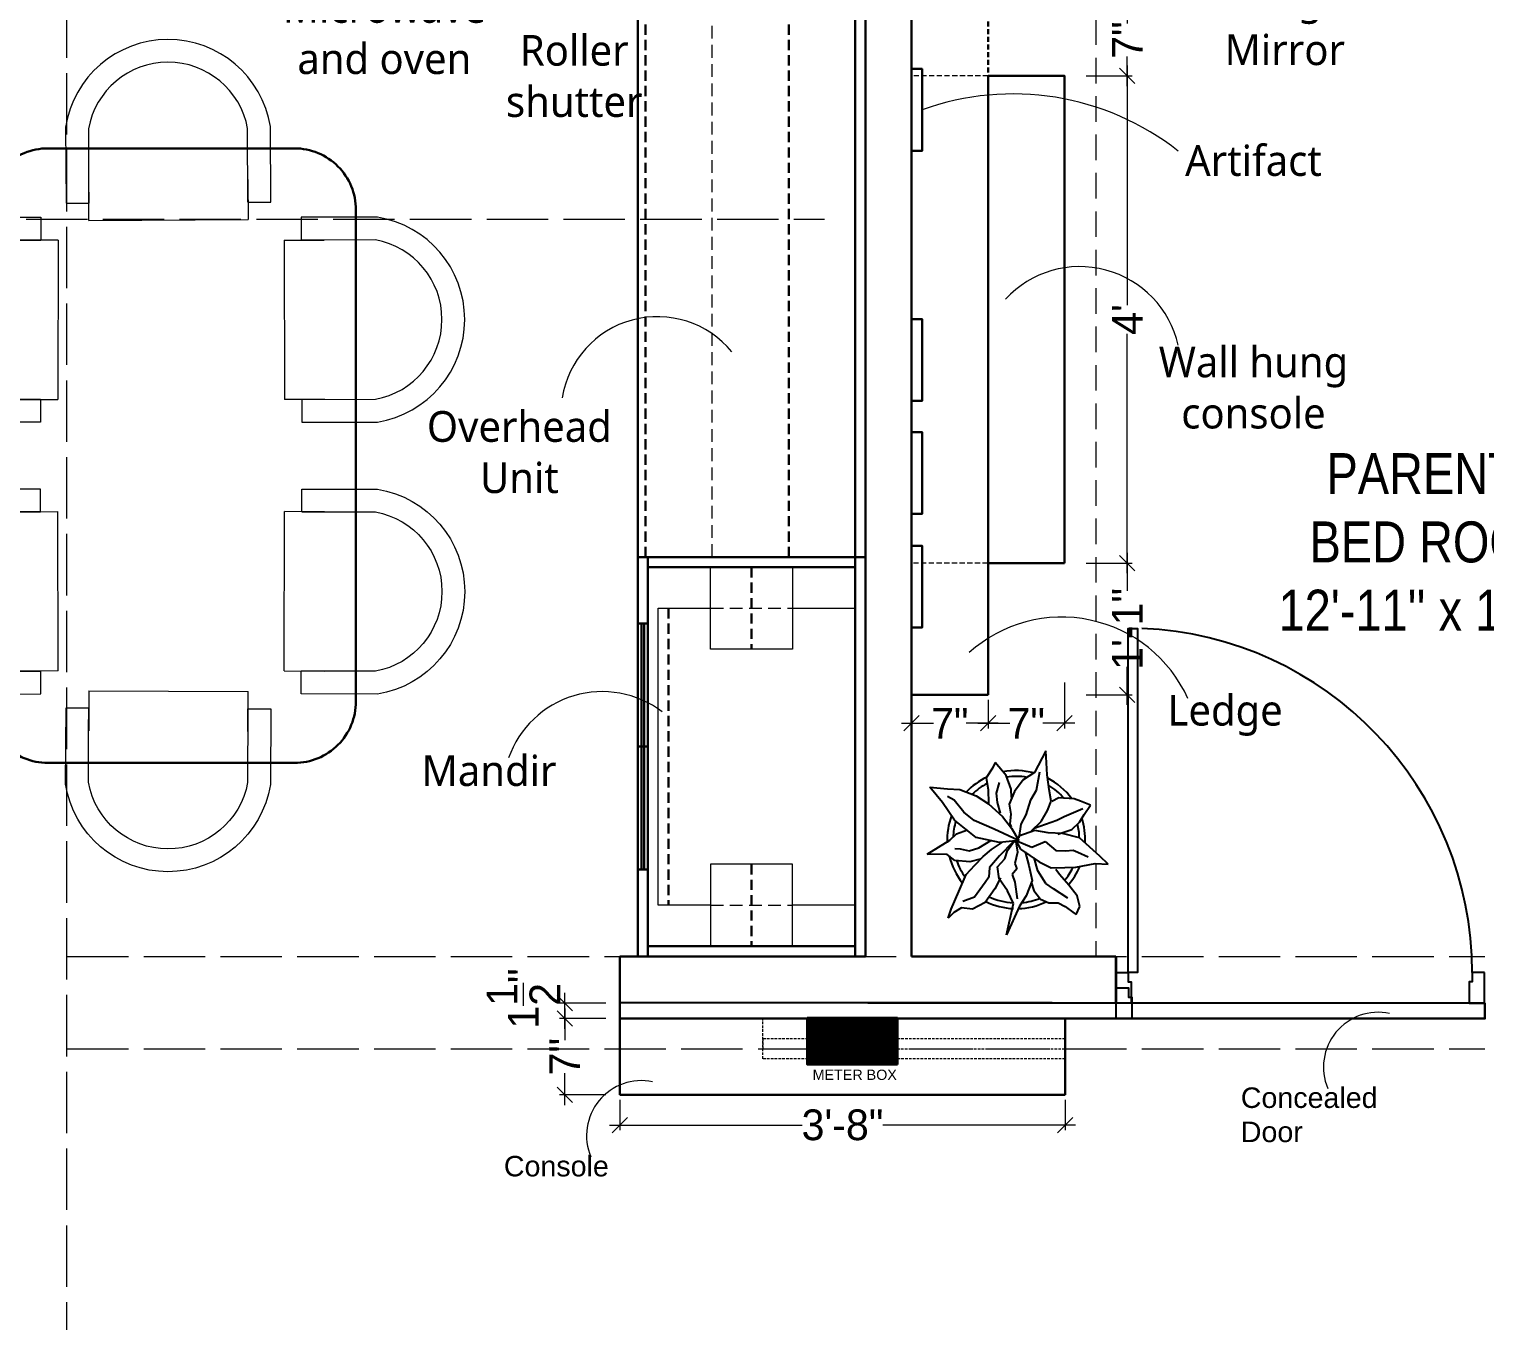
# Model space of a CAD drawing. Header units: millimetres. Extents: x 35877 to 3066687, y -650199 to -40525.
# Drawn here: x 147789.1 to 147931.3, y -180430.6 to -180304.5 of the extents above; entities that cross this region are included whole.
import ezdxf

# ---------------------------------------------------------------- set-up
doc = ezdxf.new("R2010")
doc.units = ezdxf.units.MM
doc.header["$MEASUREMENT"] = 0
doc.header["$PDMODE"] = 35
for name, pattern in [('ACAD_ISO02W100', [15, 12, -3]), ('DASHED', [0.75, 0.5, -0.25]), ('DASHED2', [0.375, 0.25, -0.125]), ('DASHEDX2', [1.5, 1, -0.5]), ('HIDDEN', [0.375, 0.25, -0.125])]:
    doc.linetypes.add(name, pattern=pattern)
doc.layers.get('Defpoints').update_dxf_attribs({"color": 220})
for name, color, linetype in [('AR DOOR', 40, 'Continuous'), ('AR ELE-5', 134, 'Continuous'), ('str coll', 6, 'Continuous')]:
    doc.layers.add(name, color=color, linetype=linetype)
for name, color, linetype, lineweight in [('dim05', 1, 'Continuous', 13), ('el', 7, 'Continuous', 20), ('ELEC.', 5, 'Continuous', 20), ('Electrical', 84, 'Continuous', 30), ('FIRST FLOOR ( TEXT )', 7, 'Continuous', 9), ('FUR1', 22, 'Continuous', 0), ('FURNITURE', 32, 'Continuous', 9), ('furniture dimensions', 1, 'DASHED', 0), ('GROUND FLOOR', 7, 'Continuous', 9), ('GROUND FLOOR  ( PLINE )', 251, 'Continuous', 30), ('Labelling', 1, 'Continuous', 25), ('wall', 7, 'Continuous', 30)]:
    doc.layers.add(name, color=color, linetype=linetype, lineweight=lineweight)
doc.layers.add('PDF_INT-ELEC SWITCH BOARD', color=7, linetype='Continuous', true_color=0x00751d)
doc.styles.add('century g', font='GOTHIC.TTF')
doc.styles.add('KATHA', font='swissc.ttf')
doc.styles.get("Standard").update_dxf_attribs({"font": 'arial.ttf', "height": 6})
doc.styles.add('style4', font='ARIALN.TTF')
doc.dimstyles.new('Archana', dxfattribs={"dimtxt": 2, "dimasz": 0.75, "dimexe": 0.5, "dimexo": 0.5, "dimgap": 0, "dimtad": 0, "dimzin": 0, "dimdsep": 46, "dimlunit": 4, "dimtxsty": 'century g', "dimblk": 'OBLIQUE', "dimcen": 0, "dimdle": 1, "dimclrd": 256, "dimclre": 256, "dimclrt": 256, "dimadec": 0, "dimazin": 0, "dimtfac": 1, "dimtofl": 0, "dimtmove": 1, "dimatfit": 3, "dimfxl": 1, "dimfxlon": 1, "dimtolj": 1, "dimtzin": 0, "dimlwd": -1, "dimlwe": -1, "dimarcsym": 0})

# ---------------------------------------------------------------- blocks, each defined once
blk = doc.blocks.new('*U20')
for points in [[(0, 0), (0, 1120), (30, 1120), (30, 0)], [(-40, 0), (0, 0), (0, -30), (10, -30), (10, -100), (-40, -100)], [(1160, 0), (1120, 0), (1120, -30), (1110, -30), (1110, -100), (1160, -100)]]:
    blk.add_lwpolyline(points, close=True)
at = {"layer": 'AR ELE-5', "linetype": 'ByBlock', "ltscale": 15}
blk.add_arc((-1.6, -0.7), 1121.6, 0.0347, 87.627, dxfattribs=at)
blk = doc.blocks.new('SD DSD')
at = {"layer": 'FURNITURE', "color": 9, "true_color": 0xc7c8ca, "transparency": 33554687}
for p, q in [((3348486.7, -514623.32), (3348486.68, -514619.42)), ((3348502.23, -514619.34), (3348502.25, -514623.25)), ((3348486.7, -514623.32), (3348502.25, -514623.25)), ((3348483.69, -514625.26), (3348479.79, -514625.25)), ((3348483.69, -514625.26), (3348483.66, -514640.81)), ((3348505.76, -514625.26), (3348509.66, -514625.25)), ((3348505.76, -514625.26), (3348505.79, -514640.81)), ((3348479.75, -514640.8), (3348483.66, -514640.81)), ((3348509.7, -514640.8), (3348505.79, -514640.81)), ((3348479.75, -514651.77), (3348483.66, -514651.76)), ((3348483.69, -514667.31), (3348483.66, -514651.76)), ((3348505.76, -514667.31), (3348505.79, -514651.76)), ((3348509.7, -514651.77), (3348505.79, -514651.76)), ((3348483.69, -514667.31), (3348479.79, -514667.32)), ((3348505.76, -514667.31), (3348509.66, -514667.32)), ((3348486.7, -514669.25), (3348486.68, -514673.16)), ((3348486.7, -514669.25), (3348502.25, -514669.32)), ((3348502.23, -514673.23), (3348502.25, -514669.32))]:
    blk.add_line(p, q, dxfattribs=at)
at = {"layer": 'FURNITURE', "color": 9, "true_color": 0xc7c8ca, "transparency": 33554687, "flags": 128}
for points in [[(3348502.23, -514621.56), (3348504.46, -514621.55), (3348504.42, -514614.17, 0.853613), (3348484.42, -514614.22), (3348484.46, -514621.65), (3348486.68, -514621.64)], [(3348502.22, -514619.34), (3348502.23, -514621.56), (3348502.2, -514614.36, 0.835758), (3348486.65, -514614.39), (3348486.67, -514619.42), (3348486.68, -514621.64)], [(3348481.97, -514640.8), (3348481.97, -514643.02), (3348474.58, -514643.01, -0.853613), (3348474.58, -514623.01), (3348482.01, -514623.02), (3348482.01, -514625.25)], [(3348507.48, -514640.8), (3348507.48, -514643.02), (3348514.87, -514643.01, 0.853613), (3348514.87, -514623.01), (3348507.44, -514623.02), (3348507.44, -514625.25)], [(3348479.75, -514640.79), (3348481.97, -514640.8), (3348474.77, -514640.78, -0.835758), (3348474.76, -514625.23), (3348479.79, -514625.24), (3348482.01, -514625.25)], [(3348509.7, -514640.79), (3348507.48, -514640.8), (3348514.68, -514640.78, 0.835758), (3348514.69, -514625.23), (3348509.66, -514625.24), (3348507.44, -514625.25)], [(3348481.97, -514651.77), (3348481.97, -514649.55), (3348474.58, -514649.57, 0.853613), (3348474.58, -514669.57), (3348482.01, -514669.55), (3348482.01, -514667.32)], [(3348507.48, -514651.77), (3348507.48, -514649.55), (3348514.87, -514649.57, -0.853613), (3348514.87, -514669.57), (3348507.44, -514669.55), (3348507.44, -514667.32)], [(3348479.75, -514651.78), (3348481.97, -514651.77), (3348474.77, -514651.79, 0.835758), (3348474.76, -514667.34), (3348479.79, -514667.33), (3348482.01, -514667.33)], [(3348509.7, -514651.78), (3348507.48, -514651.77), (3348514.68, -514651.79, -0.835758), (3348514.69, -514667.34), (3348509.66, -514667.33), (3348507.44, -514667.33)], [(3348502.23, -514671.01), (3348504.46, -514671.02), (3348504.42, -514678.4, -0.853613), (3348484.42, -514678.36), (3348484.46, -514670.92), (3348486.68, -514670.93)], [(3348502.22, -514673.23), (3348502.23, -514671.01), (3348502.2, -514678.21, -0.835758), (3348486.65, -514678.18), (3348486.67, -514673.16), (3348486.68, -514670.93)]]:
    blk.add_lwpolyline(points, format="xyb", dxfattribs=at)
at = {"layer": 'FURNITURE', "color": 9, "lineweight": 30, "true_color": 0xc7c8ca, "transparency": 33554687}
blk.add_lwpolyline([(3348506.78, -514676.29), (3348482.68, -514676.29, -0.414214), (3348476.68, -514670.29), (3348476.68, -514622.29, -0.414214), (3348482.68, -514616.29), (3348506.78, -514616.29, -0.414214), (3348512.78, -514622.29), (3348512.78, -514670.29, -0.414214)], format="xyb", close=True, dxfattribs=at)
blk = doc.blocks.new('ARPLS010')
at = {"linetype": 'ByBlock'}
for p, q in [((0.179, 0.666), (0.121, 0.605)), ((0.174, 0.573), (0.179, 0.666)), ((-0.248, 0.54), (-0.278, 0.467)), ((-0.182, 0.493), (-0.248, 0.54)), ((0.121, 0.605), (-0.013, 0.459)), ((0.2, 0.432), (0.174, 0.573)), ((-0.278, 0.467), (-0.295, 0.42)), ((-0.222, 0.484), (-0.164, 0.347)), ((-0.125, 0.459), (-0.182, 0.493)), ((-0.072, 0.404), (-0.125, 0.459)), ((-0.013, 0.459), (-0.044, 0.336)), ((0.077, 0.412), (0.091, 0.447)), ((0.091, 0.447), (0.125, 0.522)), ((0.203, 0.352), (0.2, 0.432)), ((0.409, 0.44), (0.33, 0.38)), ((0.484, 0.459), (0.409, 0.44)), ((0.542, 0.434), (0.484, 0.459)), ((0.533, 0.42), (0.542, 0.434)), ((-0.295, 0.42), (-0.302, 0.309)), ((-0.164, 0.347), (-0.139, 0.295)), ((-0.038, 0.302), (-0.072, 0.404)), ((-0.044, 0.336), (-0.049, 0.232)), ((0.082, 0.358), (0.077, 0.412)), ((0.08, 0.288), (0.082, 0.358)), ((0.204, 0.254), (0.203, 0.352)), ((0.33, 0.38), (0.252, 0.313)), ((0.425, 0.373), (0.356, 0.269)), ((0.459, 0.303), (0.485, 0.354)), ((0.485, 0.354), (0.533, 0.42)), ((-0.469, 0.226), (-0.643, 0.216)), ((-0.643, 0.216), (-0.485, 0.134)), ((-0.362, 0.24), (-0.469, 0.226)), ((-0.278, 0.254), (-0.362, 0.24)), ((-0.302, 0.309), (-0.276, 0.258)), ((-0.21, 0.227), (-0.278, 0.254)), ((-0.132, 0.18), (-0.21, 0.227)), ((-0.139, 0.295), (-0.08, 0.131)), ((-0.049, 0.232), (-0.065, 0.135)), ((0.015, 0.209), (0.08, 0.288)), ((0.16, 0.165), (0.204, 0.254)), ((0.252, 0.313), (0.216, 0.287)), ((0.318, 0.213), (0.227, 0.157)), ((0.356, 0.269), (0.318, 0.213)), ((0.432, 0.176), (0.459, 0.236)), ((0.459, 0.236), (0.459, 0.303)), ((-0.359, 0.148), (-0.49, 0.172)), ((-0.485, 0.134), (-0.433, 0.051)), ((-0.287, 0.106), (-0.359, 0.148)), ((-0.18, 0.073), (-0.287, 0.106)), ((-0.063, 0.111), (-0.132, 0.18)), ((-0.065, 0.135), (-0.024, 0.018)), ((0.009, 0.005), (0.056, 0.114)), ((0.056, 0.114), (0.015, 0.209)), ((0.068, 0.032), (0.16, 0.165)), ((0.227, 0.157), (0.132, 0.131)), ((0.187, 0.091), (0.297, 0.116)), ((0.297, 0.116), (0.408, 0.071)), ((0.309, 0.109), (0.368, 0.128)), ((0.368, 0.128), (0.432, 0.176)), ((-0.433, 0.051), (-0.349, -0.011)), ((-0.111, 0.036), (-0.18, 0.073)), ((-0.013, 0.022), (-0.111, 0.036)), ((-0.084, -0.034), (0.007, 0.018)), ((0.003, 0.011), (-0.076, -0.16)), ((-0.024, 0.018), (0.009, 0.005)), ((0.006, -0.002), (0.068, 0.032)), ((0.007, 0.018), (0.02, -0.121)), ((0.017, -0.002), (0.091, 0.009)), ((0.088, 0.065), (0.187, 0.091)), ((0.091, 0.009), (0.173, -0.011)), ((0.173, -0.011), (0.212, 0.004)), ((0.212, 0.004), (0.252, -0.03)), ((0.309, -0.01), (0.43, 0.006)), ((0.408, 0.071), (0.482, 0.024)), ((0.482, 0.024), (0.689, -0.072)), ((-0.464, -0.073), (-0.558, -0.152)), ((-0.366, -0.036), (-0.464, -0.073)), ((-0.306, -0.033), (-0.366, -0.036)), ((-0.349, -0.011), (-0.256, -0.05)), ((-0.259, -0.2), (-0.168, -0.1)), ((-0.256, -0.05), (-0.185, -0.038)), ((-0.185, -0.038), (-0.114, -0.046)), ((-0.168, -0.1), (-0.084, -0.034)), ((-0.114, -0.046), (-0.093, -0.036)), ((0.01, -0.014), (0.017, -0.002)), ((0.078, -0.064), (0.01, -0.014)), ((0.016, -0.023), (0.116, -0.122)), ((0.07, -0.179), (0.018, -0.1)), ((0.138, -0.083), (0.078, -0.064)), ((0.197, -0.135), (0.138, -0.083)), ((0.252, -0.03), (0.309, -0.01)), ((0.37, -0.064), (0.283, -0.123)), ((0.462, -0.021), (0.37, -0.064)), ((0.689, -0.072), (0.462, -0.021)), ((-0.558, -0.152), (-0.517, -0.172)), ((-0.517, -0.172), (-0.447, -0.216)), ((-0.447, -0.216), (-0.363, -0.202)), ((-0.336, -0.142), (-0.413, -0.121)), ((-0.363, -0.202), (-0.263, -0.2)), ((-0.269, -0.135), (-0.336, -0.142)), ((-0.318, -0.29), (-0.259, -0.2)), ((-0.193, -0.113), (-0.269, -0.135)), ((-0.076, -0.16), (-0.138, -0.304)), ((0.02, -0.121), (-0.017, -0.291)), ((0.059, -0.27), (0.005, -0.185)), ((0.121, -0.239), (0.07, -0.179)), ((0.116, -0.122), (0.201, -0.195)), ((0.283, -0.123), (0.197, -0.135)), ((0.201, -0.195), (0.272, -0.198)), ((0.272, -0.198), (0.311, -0.225)), ((0.277, -0.114), (0.357, -0.156)), ((0.357, -0.156), (0.455, -0.226)), ((-0.363, -0.408), (-0.318, -0.29)), ((-0.138, -0.304), (-0.199, -0.38)), ((-0.017, -0.291), (-0.141, -0.446)), ((0.08, -0.342), (0.059, -0.27)), ((0.184, -0.299), (0.121, -0.239)), ((0.141, -0.261), (0.16, -0.336)), ((0.252, -0.362), (0.184, -0.299)), ((0.311, -0.225), (0.415, -0.304)), ((0.415, -0.304), (0.447, -0.388)), ((0.455, -0.226), (0.503, -0.317)), ((-0.368, -0.496), (-0.363, -0.408)), ((-0.199, -0.38), (-0.287, -0.45)), ((-0.042, -0.432), (-0.071, -0.352)), ((0.064, -0.446), (0.066, -0.407)), ((0.066, -0.407), (0.08, -0.342)), ((0.16, -0.336), (0.15, -0.445)), ((0.376, -0.416), (0.252, -0.362)), ((0.502, -0.472), (0.376, -0.416)), ((0.503, -0.317), (0.494, -0.398)), ((0.494, -0.398), (0.528, -0.452)), ((-0.382, -0.625), (-0.368, -0.496)), ((-0.287, -0.45), (-0.314, -0.498)), ((-0.141, -0.446), (-0.269, -0.533)), ((0.002, -0.48), (-0.042, -0.432)), ((0.104, -0.646), (0.002, -0.48)), ((0.106, -0.5), (0.104, -0.646)), ((0.15, -0.445), (0.106, -0.5)), ((0.567, -0.494), (0.502, -0.472)), ((0.528, -0.452), (0.567, -0.494)), ((-0.269, -0.533), (-0.382, -0.625))]:
    blk.add_line(p, q, dxfattribs=at)
for radius, start, end in [(0.5, 87.2367, 107.9154), (0.458, 91.6596, 104.0784), (0.5, 49.0791, 67.0324), (0.5, 126.2799, 152.7042), (0.458, 130.7647, 148.9789), (0.458, 49.8461, 63.9764), (0.5, 1.3782, 25.7565), (0.5, 164.9216, 191.0302), (0.458, 5.0517, 21.9108), (0.458, 169.9629, 188.6517), (0.458, 334.5625, 357.1532), (0.5, 333.6991, 357.5577), (0.458, 207.232, 224.0819), (0.5, 205.1623, 226.3204), (0.5, 283.5324, 308.8712), (0.458, 289.266, 306.1107), (0.5, 249.553, 272.4234), (0.458, 252.8522, 267.711)]:
    blk.add_arc((0, 0), radius, start, end, dxfattribs=at)
blk = doc.blocks.new('_Oblique')
at = {"layer": 'wall', "color": 0, "lineweight": -2}
blk.add_line((-0.5, -0.5), (0.5, 0.5), dxfattribs=at)
blk = doc.blocks.new('*D656')
at = {"layer": 'Defpoints', "color": 0, "linetype": 'Continuous', "lineweight": 0, "transparency": 16777216}
for p in [(147890.26, -180309.02), (147896.38, -180309.02), (147890.26, -180356.58)]:
    blk.add_point(p, dxfattribs=at)
at = {"layer": 'furniture dimensions', "color": 5, "linetype": 'Continuous', "transparency": 16777216}
for p, q in [((147896.38, -180308.02), (147896.38, -180331.42)), ((147892.38, -180309.02), (147896.88, -180309.02)), ((147896.38, -180357.58), (147896.38, -180334.19))]:
    blk.add_line(p, q, dxfattribs=at)
at = {"layer": 'furniture dimensions', "color": 5, "linetype": 'ByBlock', "transparency": 16777216}
blk.add_line((147892.38, -180356.58), (147896.88, -180356.58), dxfattribs=at)
at = {"layer": 'furniture dimensions', "color": 5, "linetype": 'Continuous', "transparency": 16777216, "xscale": 1.5, "yscale": 1.5, "zscale": 1.5}
for p, rotation in [((147896.38, -180309.02), 90), ((147896.38, -180356.58), 270)]:
    blk.add_blockref('_Oblique', p, dxfattribs=dict(at, rotation=rotation))
at = {"layer": 'furniture dimensions', "linetype": 'Continuous', "lineweight": 0, "transparency": 16777216, "insert": (147896.38, -180332.8), "char_height": 3, "attachment_point": 5, "rotation": 90, "style": 'century g'}
blk.add_mtext("\\A1;4'", dxfattribs=at)
blk = doc.blocks.new('*D657')
at = {"layer": 'Defpoints', "color": 0, "linetype": 'Continuous', "lineweight": 0, "transparency": 16777216}
for p in [(147875.32, -180364.93), (147882.79, -180369.44), (147882.79, -180372.23)]:
    blk.add_point(p, dxfattribs=at)
at = {"layer": 'furniture dimensions', "color": 5, "linetype": 'ByBlock', "transparency": 16777216}
blk.add_line((147875.32, -180368.23), (147875.32, -180372.73), dxfattribs=at)
at = {"layer": 'furniture dimensions', "color": 5, "linetype": 'Continuous', "transparency": 16777216}
for p, q in [((147882.79, -180369.94), (147882.79, -180372.73)), ((147874.32, -180372.23), (147877.45, -180372.23)), ((147883.79, -180372.23), (147880.66, -180372.23))]:
    blk.add_line(p, q, dxfattribs=at)
at = {"layer": 'furniture dimensions', "color": 5, "linetype": 'Continuous', "transparency": 16777216, "xscale": 1.5, "yscale": 1.5, "zscale": 1.5, "rotation": 180}
blk.add_blockref('_Oblique', (147875.32, -180372.23), dxfattribs=at)
at = {"layer": 'furniture dimensions', "color": 5, "linetype": 'Continuous', "transparency": 16777216, "xscale": 1.5, "yscale": 1.5, "zscale": 1.5}
blk.add_blockref('_Oblique', (147882.79, -180372.23), dxfattribs=at)
at = {"layer": 'furniture dimensions', "linetype": 'Continuous', "lineweight": 0, "transparency": 16777216, "insert": (147879.05, -180372.23), "char_height": 3, "attachment_point": 5, "style": 'century g'}
blk.add_mtext('\\A1;7"', dxfattribs=at)
blk = doc.blocks.new('*D659')
at = {"layer": 'Defpoints', "color": 0, "linetype": 'Continuous', "lineweight": 0, "transparency": 16777216}
for p in [(147890.26, -180302.02), (147890.26, -180309.02), (147896.38, -180309.02)]:
    blk.add_point(p, dxfattribs=at)
at = {"layer": 'furniture dimensions', "color": 5, "linetype": 'Continuous', "transparency": 16777216}
for p, q in [((147896.38, -180301.02), (147896.38, -180303.92)), ((147896.38, -180310.02), (147896.38, -180307.13)), ((147892.38, -180309.02), (147896.88, -180309.02))]:
    blk.add_line(p, q, dxfattribs=at)
at = {"layer": 'furniture dimensions', "color": 5, "linetype": 'ByBlock', "transparency": 16777216}
blk.add_line((147892.38, -180302.02), (147896.88, -180302.02), dxfattribs=at)
at = {"layer": 'furniture dimensions', "color": 5, "linetype": 'Continuous', "transparency": 16777216, "xscale": 1.5, "yscale": 1.5, "zscale": 1.5}
for p, rotation in [((147896.38, -180302.02), 90), ((147896.38, -180309.02), 270)]:
    blk.add_blockref('_Oblique', p, dxfattribs=dict(at, rotation=rotation))
at = {"layer": 'furniture dimensions', "linetype": 'Continuous', "lineweight": 0, "transparency": 16777216, "insert": (147896.38, -180305.52), "char_height": 3, "attachment_point": 5, "rotation": 90, "style": 'century g'}
blk.add_mtext('\\A1;7"', dxfattribs=at)
blk = doc.blocks.new('*D660')
at = {"layer": 'Defpoints', "color": 0, "linetype": 'Continuous', "lineweight": 0, "transparency": 16777216}
for p in [(147890.26, -180356.58), (147882.79, -180369.44), (147896.38, -180369.44)]:
    blk.add_point(p, dxfattribs=at)
at = {"layer": 'furniture dimensions', "color": 5, "linetype": 'ByBlock', "transparency": 16777216}
blk.add_line((147892.38, -180356.58), (147896.88, -180356.58), dxfattribs=at)
at = {"layer": 'furniture dimensions', "color": 5, "linetype": 'Continuous', "transparency": 16777216}
for p, q in [((147896.38, -180355.58), (147896.38, -180359.29)), ((147896.38, -180370.44), (147896.38, -180366.73)), ((147892.38, -180369.44), (147896.88, -180369.44))]:
    blk.add_line(p, q, dxfattribs=at)
at = {"layer": 'furniture dimensions', "color": 5, "linetype": 'Continuous', "transparency": 16777216, "xscale": 1.5, "yscale": 1.5, "zscale": 1.5}
for p, rotation in [((147896.38, -180356.58), 90), ((147896.38, -180369.44), 270)]:
    blk.add_blockref('_Oblique', p, dxfattribs=dict(at, rotation=rotation))
at = {"layer": 'furniture dimensions', "linetype": 'Continuous', "lineweight": 0, "transparency": 16777216, "insert": (147896.38, -180363.01), "char_height": 3, "attachment_point": 5, "rotation": 90, "style": 'century g'}
blk.add_mtext('\\A1;1\'-1"', dxfattribs=at)
blk = doc.blocks.new('*D661')
at = {"layer": 'Defpoints', "color": 0, "linetype": 'Continuous', "lineweight": 0, "transparency": 16777216}
for p in [(147890.26, -180367.44), (147882.79, -180369.44), (147890.26, -180372.23)]:
    blk.add_point(p, dxfattribs=at)
at = {"layer": 'furniture dimensions', "color": 5, "linetype": 'Continuous', "transparency": 16777216}
for p, q in [((147890.26, -180368.23), (147890.26, -180372.73)), ((147881.79, -180372.23), (147884.92, -180372.23)), ((147891.26, -180372.23), (147888.13, -180372.23))]:
    blk.add_line(p, q, dxfattribs=at)
at = {"layer": 'furniture dimensions', "color": 5, "linetype": 'ByBlock', "transparency": 16777216}
blk.add_line((147882.79, -180369.94), (147882.79, -180372.73), dxfattribs=at)
at = {"layer": 'furniture dimensions', "color": 5, "linetype": 'Continuous', "transparency": 16777216, "xscale": 1.5, "yscale": 1.5, "zscale": 1.5, "rotation": 180}
blk.add_blockref('_Oblique', (147882.79, -180372.23), dxfattribs=at)
at = {"layer": 'furniture dimensions', "color": 5, "linetype": 'Continuous', "transparency": 16777216, "xscale": 1.5, "yscale": 1.5, "zscale": 1.5}
blk.add_blockref('_Oblique', (147890.26, -180372.23), dxfattribs=at)
at = {"layer": 'furniture dimensions', "linetype": 'Continuous', "lineweight": 0, "transparency": 16777216, "insert": (147886.52, -180372.23), "char_height": 3, "attachment_point": 5, "style": 'century g'}
blk.add_mtext('\\A1;7"', dxfattribs=at)
blk = doc.blocks.new('*D670')
at = {"layer": 'Defpoints', "color": 0, "linetype": 'Continuous', "lineweight": 0, "transparency": 16777216}
for p in [(147846.82, -180401.06), (147841.44, -180408.5), (147857.8, -180408.5)]:
    blk.add_point(p, dxfattribs=at)
at = {"layer": 'furniture dimensions', "color": 5, "linetype": 'Continuous', "transparency": 16777216}
for p, q in [((147841.44, -180400.06), (147841.44, -180403.18)), ((147841.44, -180409.5), (147841.44, -180406.38)), ((147845.44, -180408.5), (147840.94, -180408.5))]:
    blk.add_line(p, q, dxfattribs=at)
at = {"layer": 'furniture dimensions', "color": 5, "linetype": 'ByBlock', "transparency": 16777216}
blk.add_line((147845.44, -180401.06), (147840.94, -180401.06), dxfattribs=at)
at = {"layer": 'furniture dimensions', "color": 5, "linetype": 'Continuous', "transparency": 16777216, "xscale": 1.5, "yscale": 1.5, "zscale": 1.5}
for p, rotation in [((147841.44, -180401.06), 90), ((147841.44, -180408.5), 270)]:
    blk.add_blockref('_Oblique', p, dxfattribs=dict(at, rotation=rotation))
at = {"layer": 'furniture dimensions', "linetype": 'Continuous', "lineweight": 0, "transparency": 16777216, "insert": (147841.44, -180404.78), "char_height": 3, "attachment_point": 5, "rotation": 90, "style": 'century g'}
blk.add_mtext('\\A1;7"', dxfattribs=at)
blk = doc.blocks.new('*D674')
at = {"layer": 'Defpoints', "color": 0, "linetype": 'Continuous', "lineweight": 0, "transparency": 16777216}
for p in [(147846.82, -180408.5), (147890.32, -180408.5), (147890.32, -180411.45)]:
    blk.add_point(p, dxfattribs=at)
at = {"layer": 'furniture dimensions', "color": 5, "linetype": 'ByBlock', "transparency": 16777216}
blk.add_line((147846.82, -180409), (147846.82, -180411.95), dxfattribs=at)
at = {"layer": 'furniture dimensions', "color": 5, "linetype": 'Continuous', "transparency": 16777216}
for p, q in [((147890.32, -180409), (147890.32, -180411.95)), ((147845.82, -180411.45), (147864.62, -180411.45)), ((147891.32, -180411.45), (147872.51, -180411.45))]:
    blk.add_line(p, q, dxfattribs=at)
at = {"layer": 'furniture dimensions', "color": 5, "linetype": 'Continuous', "transparency": 16777216, "xscale": 1.5, "yscale": 1.5, "zscale": 1.5, "rotation": 180}
blk.add_blockref('_Oblique', (147846.82, -180411.45), dxfattribs=at)
at = {"layer": 'furniture dimensions', "color": 5, "linetype": 'Continuous', "transparency": 16777216, "xscale": 1.5, "yscale": 1.5, "zscale": 1.5}
blk.add_blockref('_Oblique', (147890.32, -180411.45), dxfattribs=at)
at = {"layer": 'furniture dimensions', "linetype": 'Continuous', "lineweight": 0, "transparency": 16777216, "insert": (147868.57, -180411.45), "char_height": 3, "attachment_point": 5, "style": 'century g'}
blk.add_mtext('\\A1;3\'-8"', dxfattribs=at)
blk = doc.blocks.new('*D913')
at = {"layer": 'Defpoints', "color": 0, "linetype": 'Continuous', "lineweight": 0, "transparency": 16777216}
for p in [(147841.44, -180399.56), (147846.82, -180399.56), (147846.82, -180401.06)]:
    blk.add_point(p, dxfattribs=at)
at = {"layer": 'furniture dimensions', "color": 5, "linetype": 'Continuous', "transparency": 16777216}
for p, q in [((147841.44, -180402.06), (147841.44, -180398.56)), ((147845.44, -180399.56), (147840.94, -180399.56))]:
    blk.add_line(p, q, dxfattribs=at)
at = {"layer": 'furniture dimensions', "color": 5, "linetype": 'ByBlock', "transparency": 16777216}
blk.add_line((147845.44, -180401.06), (147840.94, -180401.06), dxfattribs=at)
at = {"layer": 'furniture dimensions', "color": 5, "linetype": 'Continuous', "transparency": 16777216, "xscale": 1.5, "yscale": 1.5, "zscale": 1.5}
for p, rotation in [((147841.44, -180399.56), 90), ((147841.44, -180401.06), 270)]:
    blk.add_blockref('_Oblique', p, dxfattribs=dict(at, rotation=rotation))
at = {"layer": 'furniture dimensions', "linetype": 'Continuous', "lineweight": 0, "transparency": 16777216, "insert": (147837.4, -180399.1), "char_height": 3, "attachment_point": 5, "rotation": 90, "style": 'century g'}
blk.add_mtext('\\A1;1{\\H1x;\\S1/2;}"', dxfattribs=at)

msp = doc.modelspace()

# ---------------------------------------------------------------- hatches: boundary and pattern name
at = {"layer": 'el', "ltscale": 10, "true_color": 0x939598, "transparency": 33554687}
h = msp.add_hatch(dxfattribs=at)
h.set_pattern_fill('ANSI31', color=252, scale=0.3)
h.set_pattern_definition([(45, (-3172691.11793, 329742.937906), (-0.0265165042945, 0.0265165042945), [])])
h.paths.add_polyline_path([(147865.128, -180400.996), (147865.128, -180405.544), (147873.943, -180405.544), (147873.943, -180400.996)])

# ---------------------------------------------------------------- linework, layer by layer
at = {"transparency": 33554687}
msp.add_lwpolyline([(147895.318, -180398.063), (147896.518, -180398.063), (147896.518, -180398.963), (147896.818, -180398.963), (147896.818, -180401.063), (147895.318, -180401.063)], close=True, dxfattribs=at)
at = {"layer": 'el', "color": 4, "lineweight": 30, "ltscale": 10, "transparency": 33554687}
for points in [[(147848.949, -180362.495), (147849.189, -180362.495), (147849.189, -180374.495), (147848.949, -180374.495)], [(147848.949, -180386.495), (147849.189, -180386.495), (147849.189, -180374.495), (147848.949, -180374.495)]]:
    msp.add_lwpolyline(points, close=True, dxfattribs=at)
at = {"layer": 'ELEC.', "transparency": 33554687}
for centre in [(147920.909, -180405.794), (147848.927, -180412.476)]:
    msp.add_arc(centre, 5.357, 78.1723, 202.85389, dxfattribs=at)
at = {"layer": 'FUR1', "color": 252, "true_color": 0x939598, "transparency": 33554687}
for centre, radius, start, end in [((147885.235, -180336.85), 26.073, 51.77156, 109.92989), ((147891.756, -180337.503), 9.861, 12.8542, 137.32723), ((147850.493, -180341.941), 9.416, 39.34678, 170.95732), ((147889.992, -180375.384), 13.523, 24.3088, 131.95296), ((147845.095, -180378.828), 9.692, 52.72579, 160.57996)]:
    msp.add_arc(centre, radius, start, end, dxfattribs=at)
at = {"layer": 'FURNITURE', "lineweight": 30, "transparency": 33554687}
for p, q in [((147848.569, -180394.996), (147848.569, -180290.996)), ((147869.819, -180290.996), (147869.818, -180355.995)), ((147870.819, -180290.996), (147870.818, -180355.995)), ((147869.818, -180394.996), (147869.818, -180355.995)), ((147882.789, -180356.584), (147890.259, -180356.584)), ((147869.818, -180356.995), (147849.569, -180356.995)), ((147849.569, -180356.995), (147849.569, -180393.996)), ((147882.789, -180369.451), (147875.318, -180369.451)), ((147849.569, -180393.996), (147869.818, -180393.996)), ((147846.818, -180401.063), (147846.818, -180408.496)), ((147890.318, -180408.496), (147890.318, -180401.063)), ((147846.818, -180408.496), (147890.318, -180408.496))]:
    msp.add_line(p, q, dxfattribs=at)
at = {"layer": 'FURNITURE', "color": 3, "linetype": 'DASHEDX2', "lineweight": 30, "transparency": 33554687}
for p, q in [((147849.319, -180355.995), (147849.319, -180290.996)), ((147863.318, -180355.995), (147863.318, -180290.996)), ((147859.693, -180356.995), (147859.693, -180364.995)), ((147851.569, -180360.995), (147851.569, -180389.996)), ((147859.693, -180385.996), (147859.693, -180393.996))]:
    msp.add_line(p, q, dxfattribs=at)
at = {"layer": 'FURNITURE', "linetype": 'HIDDEN', "lineweight": 18, "ltscale": 5, "transparency": 33554687}
for p, q in [((147855.818, -180290.996), (147855.818, -180355.995)), ((147855.689, -180360.995), (147863.698, -180360.995)), ((147855.689, -180389.996), (147863.698, -180389.996))]:
    msp.add_line(p, q, dxfattribs=at)
at = {"layer": 'FURNITURE', "linetype": 'DASHED', "lineweight": 30, "transparency": 33554687}
msp.add_line((147882.789, -180369.443), (147882.789, -180302.023), dxfattribs=at)
at = {"layer": 'FURNITURE', "linetype": 'DASHED', "lineweight": 20, "transparency": 33554687}
msp.add_line((147890.259, -180356.584), (147875.318, -180356.584), dxfattribs=at)
at = {"layer": 'FURNITURE', "lineweight": 30, "transparency": 33554687}
for points in [[(147875.318, -180308.341), (147876.348, -180308.341), (147876.348, -180316.336), (147875.318, -180316.336)], [(147875.318, -180332.762), (147876.348, -180332.762), (147876.348, -180340.757), (147875.318, -180340.757)], [(147875.318, -180343.788), (147876.348, -180343.788), (147876.348, -180351.783), (147875.318, -180351.783)], [(147875.318, -180354.892), (147876.348, -180354.892), (147876.348, -180362.887), (147875.318, -180362.887)], [(147848.569, -180394.996), (147870.818, -180394.996), (147870.818, -180355.995), (147848.569, -180355.995)], [(147849.569, -180355.995), (147849.569, -180362.495), (147848.569, -180362.495), (147848.569, -180355.995)], [(147849.569, -180362.495), (147849.569, -180374.495), (147848.569, -180374.495), (147848.569, -180362.495)], [(147849.569, -180374.495), (147849.569, -180374.495), (147848.569, -180374.495), (147848.569, -180374.495)], [(147849.569, -180386.495), (147849.569, -180374.495), (147848.569, -180374.495), (147848.569, -180386.495)], [(147849.569, -180374.495), (147849.569, -180374.495), (147848.569, -180374.495), (147848.569, -180374.495)], [(147849.569, -180394.996), (147849.569, -180386.495), (147848.569, -180386.495), (147848.569, -180394.996)], [(147846.818, -180399.496), (147931.318, -180399.563), (147931.318, -180401.063), (147846.818, -180401.063)]]:
    msp.add_lwpolyline(points, close=True, dxfattribs=at)
at = {"layer": 'FURNITURE', "linetype": 'DASHED', "lineweight": 20, "transparency": 33554687}
msp.add_lwpolyline([(147875.318, -180369.451), (147882.789, -180369.451), (147882.789, -180309.023), (147875.318, -180309.023)], close=True, dxfattribs=at)
at = {"layer": 'FURNITURE', "lineweight": 30, "transparency": 33554687}
msp.add_lwpolyline([(147882.789, -180369.443), (147882.789, -180309.023), (147890.259, -180309.023), (147890.259, -180356.584)], dxfattribs=at)
at = {"layer": 'FURNITURE', "lineweight": 20, "transparency": 33554687}
for points in [[(147855.689, -180356.995), (147863.698, -180356.995), (147863.698, -180364.995), (147855.689, -180364.995)], [(147855.689, -180393.996), (147863.698, -180393.996), (147863.698, -180385.996), (147855.689, -180385.996)]]:
    msp.add_lwpolyline(points, close=True, dxfattribs=at)
for points in [[(147855.689, -180389.996), (147850.569, -180389.996), (147850.569, -180360.995), (147855.689, -180360.995)], [(147863.698, -180360.995), (147869.818, -180360.995), (147869.818, -180389.996), (147863.698, -180389.996)]]:
    msp.add_lwpolyline(points, dxfattribs=at)
at = {"layer": 'FURNITURE', "linetype": 'DASHED2', "lineweight": 0, "transparency": 33554687}
for points in [[(147860.785, -180401.063), (147890.318, -180401.063), (147890.318, -180404.98), (147860.785, -180404.98)], [(147860.785, -180403.996), (147890.318, -180403.996), (147890.318, -180403.021), (147860.785, -180403.021)]]:
    msp.add_lwpolyline(points, close=True, dxfattribs=at)
at = {"layer": 'GROUND FLOOR', "transparency": 33554687}
for p, q in [((147870.818, -180394.996), (147846.818, -180394.996)), ((147846.818, -180399.496), (147846.818, -180394.996)), ((147875.318, -180394.996), (147893.318, -180394.996))]:
    msp.add_line(p, q, dxfattribs=at)
at = {"layer": 'GROUND FLOOR  ( PLINE )', "transparency": 33554687}
for p, q in [((147870.818, -180394.996), (147870.818, -180265.996)), ((147875.318, -180265.996), (147875.318, -180394.996)), ((147846.818, -180399.496), (147846.818, -180394.996)), ((147846.818, -180394.996), (147870.818, -180394.996)), ((147875.318, -180394.996), (147895.28, -180394.996)), ((147895.28, -180394.996), (147895.28, -180399.563)), ((147895.318, -180394.996), (147895.318, -180399.563)), ((147895.28, -180399.563), (147846.818, -180399.496))]:
    msp.add_line(p, q, dxfattribs=at)
at = {"layer": 'Labelling', "color": 251, "linetype": 'ACAD_ISO02W100', "lineweight": 0, "ltscale": 0.5, "true_color": 0x636466, "transparency": 33554687}
for p, q in [((147792.818, -180539.745), (147792.818, -180265.996)), ((147638.818, -180322.996), (147866.818, -180322.996)), ((147792.818, -180394.996), (147931.318, -180394.996)), ((147792.818, -180403.996), (147931.318, -180403.996))]:
    msp.add_line(p, q, dxfattribs=at)
at = {"layer": 'Labelling', "color": 251, "linetype": 'DASHED2', "lineweight": 0, "ltscale": 10, "true_color": 0x636466, "transparency": 33554687}
msp.add_line((147893.318, -180265.996), (147893.318, -180394.996), dxfattribs=at)
at = {"layer": 'PDF_INT-ELEC SWITCH BOARD', "color": 40, "lineweight": 30, "true_color": 0xffc61a, "transparency": 33554687}
msp.add_line((147865.128, -180400.996), (147873.943, -180405.544), dxfattribs=at)
msp.add_line((147865.128, -180400.996), (147873.943, -180405.544), dxfattribs=at)
msp.add_lwpolyline([(147873.943, -180405.544), (147873.943, -180400.996), (147865.128, -180400.996), (147865.128, -180405.544)], close=True, dxfattribs=at)
msp.add_lwpolyline([(147873.943, -180405.544), (147873.943, -180400.996), (147865.128, -180400.996), (147865.128, -180405.544)], close=True, dxfattribs=at)

# ---------------------------------------------------------------- block references
at = {"transparency": 33554687, "xscale": 13.47973786482115, "yscale": 13.47973786482115, "zscale": 13.47973786482115, "rotation": 270.106449045987}
msp.add_blockref('ARPLS010', (147885.539, -180383.586), dxfattribs=at)
at = {"layer": 'AR DOOR', "linetype": 'ByBlock', "lineweight": -2, "transparency": 33554687, "extrusion": (0, 0, -1), "xscale": -0.02999999999997555, "yscale": 0.02999999999997555, "zscale": -0.02999999999997555}
msp.add_blockref('*U20', (-147896.48, -180396.563), dxfattribs=at)
at = {"layer": 'str coll', "color": 9, "lineweight": 30, "true_color": 0xc7c8ca, "transparency": 33554687}
msp.add_blockref('SD DSD', (-3200691.734, 334300.196, 0.005), dxfattribs=at)

# ---------------------------------------------------------------- texts
at = {"layer": 'dim05', "color": 1, "lineweight": 0, "transparency": 33554687, "char_height": 2, "width": 14.68213, "attachment_point": 1}
for s, insert in [('Concealed Door', (147907.478, -180407.782)), ('Console', (147835.496, -180414.465))]:
    msp.add_mtext(s, dxfattribs=dict(at, insert=insert))
at = {"layer": 'Electrical', "color": 5, "transparency": 33554687}
msp.add_text('METER BOX ', height=1, dxfattribs=at).set_placement((147865.654, -180407.047))
at = {"layer": 'FIRST FLOOR ( TEXT )', "transparency": 33554687, "insert": (147926.669, -180354.548), "char_height": 4, "attachment_point": 5, "style": 'KATHA'}
msp.add_mtext("PARENTS \\PBED ROOM\\P12'-11'' x 10'-9''", dxfattribs=at)
at = {"layer": 'FUR1', "color": 1, "transparency": 33554687, "char_height": 3, "width": 28.45427, "attachment_point": 5, "style": 'style4'}
for s, insert in [('{\\fMalgun Gothic|b0|i0|c0|p34;Microwave \\Pand oven}', (147823.818, -180304.858)), ('{\\fMalgun Gothic|b0|i0|c0|p34;Dressing with Mirror}', (147911.776, -180303.987)), ('{\\fMalgun Gothic|b0|i0|c0|p34;Roller \\Pshutter}', (147842.371, -180309.044)), ('{\\fMalgun Gothic|b0|i0|c0|p34;Artifact}', (147908.714, -180317.303)), ('{\\fMalgun Gothic|b0|i0|c0|p34;Wall hung console}', (147908.714, -180339.464)), ('{\\fMalgun Gothic|b0|i0|c0|p34;Overhead \\PUnit}', (147837.008, -180345.77)), ('{\\fMalgun Gothic|b0|i0|c0|p34;Ledge}', (147905.944, -180371.457)), ('{\\fMalgun Gothic|b0|i0|c0|p34;Mandir}', (147834.047, -180376.87))]:
    msp.add_mtext(s, dxfattribs=dict(at, insert=insert))

# ---------------------------------------------------------------- dimensions: what is measured, and where the dimension line sits
at = {"layer": 'furniture dimensions', "color": 5, "linetype": 'Continuous', "lineweight": 0, "transparency": 33554687}
for base, p1, p2, override, picture, middle in [((147896.382, -180309.023), (147890.259, -180302.023), (147890.259, -180309.023), {"dimtxt": 3, "dimasz": 1.5, "dimclrd": 5, "dimclre": 5, "dimfxl": 4}, '*D659', (147896.382, -180305.523)), ((147896.382, -180309.023), (147890.259, -180356.584), (147890.259, -180309.023), {"dimtxt": 3, "dimasz": 1.5, "dimdec": 0, "dimclrd": 5, "dimclre": 5, "dimfxl": 4}, '*D656', (147896.382, -180332.803)), ((147896.382, -180369.443), (147890.259, -180356.584), (147882.789, -180369.443), {"dimtxt": 3, "dimasz": 1.5, "dimdec": 0, "dimclrd": 5, "dimclre": 5, "dimfxl": 4}, '*D660', (147896.382, -180363.013)), ((147841.438, -180399.563), (147846.818, -180401.063), (147846.818, -180399.563), {"dimtxt": 3, "dimasz": 1.5, "dimdec": 1, "dimclrd": 5, "dimclre": 5, "dimfxl": 4}, '*D913', (147837.4, -180399.102)), ((147841.438, -180408.496), (147846.818, -180401.063), (147857.804, -180408.496), {"dimtxt": 3, "dimasz": 1.5, "dimdec": 0, "dimclrd": 5, "dimclre": 5, "dimfxl": 4}, '*D670', (147841.438, -180404.78))]:
    dim = msp.add_linear_dim(base=base, p1=p1, p2=p2, angle=90, dimstyle='Archana', override=override, dxfattribs=at)
    dim.commit()
    dim.dimension.update_dxf_attribs({"geometry": picture, "text_midpoint": middle})
for base, p1, p2, picture, middle in [((147882.789, -180372.231), (147875.318, -180364.932), (147882.789, -180369.443), '*D657', (147879.054, -180372.231)), ((147890.259, -180372.231), (147882.789, -180369.443), (147890.259, -180367.443), '*D661', (147886.524, -180372.231)), ((147890.318391198, -180411.454344678), (147846.818391198, -180408.496176764), (147890.318391198, -180408.496176764), '*D674', (147868.568391198, -180411.454344678))]:
    dim = msp.add_linear_dim(base=base, p1=p1, p2=p2, dimstyle='Archana', override={"dimtxt": 3, "dimasz": 1.5, "dimdec": 0, "dimclrd": 5, "dimclre": 5, "dimfxl": 4}, dxfattribs=at)
    dim.commit()
    dim.dimension.update_dxf_attribs({"geometry": picture, "text_midpoint": middle})

doc.saveas('drawing.dxf')
